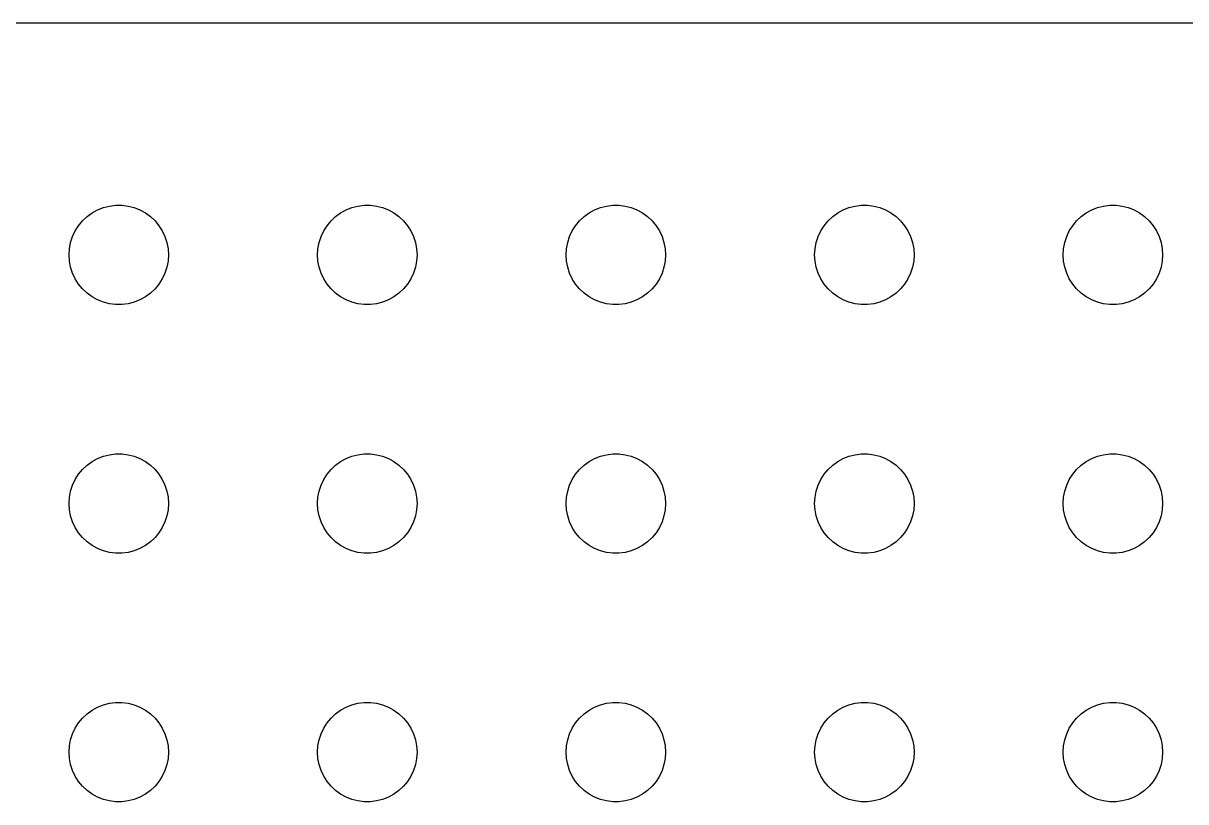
# Model space of a CAD drawing. Header units: metres. Extents: x -134 to 134, y -112 to 112.
# Drawn here: x 64.62 to 99.7, y 88.5 to 111.99 of the extents above; entities that cross this region are included whole.
import ezdxf

# ---------------------------------------------------------------- set-up
doc = ezdxf.new("R2010")
doc.units = ezdxf.units.M

msp = doc.modelspace()

# ---------------------------------------------------------------- linework, layer by layer
for p, q in [((129.814, 111.99), (-129.814, 111.99)), ((66.6963, 106.266), (66.8613, 106.357)), ((66.8613, 106.357), (67.0365, 106.427)), ((67.0365, 106.427), (67.2189, 106.473)), ((67.2189, 106.473), (67.4058, 106.497)), ((67.4058, 106.497), (67.5942, 106.497)), ((67.5942, 106.497), (67.7811, 106.473)), ((67.7811, 106.473), (67.9635, 106.427)), ((67.9635, 106.427), (68.1387, 106.357)), ((68.1387, 106.357), (68.3037, 106.266)), ((74.1963, 106.266), (74.3613, 106.357)), ((74.3613, 106.357), (74.5365, 106.427)), ((74.5365, 106.427), (74.7189, 106.473)), ((74.7189, 106.473), (74.9058, 106.497)), ((74.9058, 106.497), (75.0942, 106.497)), ((75.0942, 106.497), (75.2811, 106.473)), ((75.2811, 106.473), (75.4635, 106.427)), ((75.4635, 106.427), (75.6387, 106.357)), ((75.6387, 106.357), (75.8037, 106.266)), ((81.6963, 106.266), (81.8613, 106.357)), ((81.8613, 106.357), (82.0365, 106.427)), ((82.0365, 106.427), (82.2189, 106.473)), ((82.2189, 106.473), (82.4058, 106.497)), ((82.4058, 106.497), (82.5942, 106.497)), ((82.5942, 106.497), (82.7811, 106.473)), ((82.7811, 106.473), (82.9635, 106.427)), ((82.9635, 106.427), (83.1387, 106.357)), ((83.1387, 106.357), (83.3037, 106.266)), ((89.1963, 106.266), (89.3613, 106.357)), ((89.3613, 106.357), (89.5365, 106.427)), ((89.5365, 106.427), (89.7189, 106.473)), ((89.7189, 106.473), (89.9058, 106.497)), ((89.9058, 106.497), (90.0942, 106.497)), ((90.0942, 106.497), (90.2811, 106.473)), ((90.2811, 106.473), (90.4635, 106.427)), ((90.4635, 106.427), (90.6387, 106.357)), ((90.6387, 106.357), (90.8037, 106.266)), ((96.6963, 106.266), (96.8613, 106.357)), ((96.8613, 106.357), (97.0365, 106.427)), ((97.0365, 106.427), (97.2189, 106.473)), ((97.2189, 106.473), (97.4058, 106.497)), ((97.4058, 106.497), (97.5942, 106.497)), ((97.5942, 106.497), (97.7811, 106.473)), ((97.7811, 106.473), (97.9635, 106.427)), ((97.9635, 106.427), (98.1387, 106.357)), ((98.1387, 106.357), (98.3037, 106.266)), ((66.2865, 105.882), (66.4065, 106.027)), ((66.4065, 106.027), (66.5439, 106.156)), ((66.5439, 106.156), (66.6963, 106.266)), ((68.3037, 106.266), (68.4561, 106.156)), ((68.4561, 106.156), (68.5934, 106.027)), ((68.5934, 106.027), (68.7135, 105.882)), ((73.7865, 105.882), (73.9065, 106.027)), ((73.9065, 106.027), (74.0439, 106.156)), ((74.0439, 106.156), (74.1963, 106.266)), ((75.8037, 106.266), (75.9561, 106.156)), ((75.9561, 106.156), (76.0934, 106.027)), ((76.0934, 106.027), (76.2135, 105.882)), ((81.2865, 105.882), (81.4065, 106.027)), ((81.4065, 106.027), (81.5439, 106.156)), ((81.5439, 106.156), (81.6963, 106.266)), ((83.3037, 106.266), (83.4561, 106.156)), ((83.4561, 106.156), (83.5934, 106.027)), ((83.5934, 106.027), (83.7135, 105.882)), ((88.7865, 105.882), (88.9065, 106.027)), ((88.9065, 106.027), (89.0439, 106.156)), ((89.0439, 106.156), (89.1963, 106.266)), ((90.8037, 106.266), (90.9561, 106.156)), ((90.9561, 106.156), (91.0934, 106.027)), ((91.0934, 106.027), (91.2135, 105.882)), ((96.2865, 105.882), (96.4065, 106.027)), ((96.4065, 106.027), (96.5439, 106.156)), ((96.5439, 106.156), (96.6963, 106.266)), ((98.3037, 106.266), (98.4561, 106.156)), ((98.4561, 106.156), (98.5934, 106.027)), ((98.5934, 106.027), (98.7135, 105.882)), ((66.1053, 105.552), (66.1855, 105.723)), ((66.1855, 105.723), (66.2865, 105.882)), ((68.7135, 105.882), (68.8145, 105.723)), ((68.8145, 105.723), (68.8947, 105.552)), ((73.6053, 105.552), (73.6855, 105.723)), ((73.6855, 105.723), (73.7865, 105.882)), ((76.2135, 105.882), (76.3145, 105.723)), ((76.3145, 105.723), (76.3947, 105.552)), ((81.1053, 105.552), (81.1855, 105.723)), ((81.1855, 105.723), (81.2865, 105.882)), ((83.7135, 105.882), (83.8145, 105.723)), ((83.8145, 105.723), (83.8947, 105.552)), ((88.6053, 105.552), (88.6855, 105.723)), ((88.6855, 105.723), (88.7865, 105.882)), ((91.2135, 105.882), (91.3145, 105.723)), ((91.3145, 105.723), (91.3947, 105.552)), ((96.1053, 105.552), (96.1855, 105.723)), ((96.1855, 105.723), (96.2865, 105.882)), ((98.7135, 105.882), (98.8145, 105.723)), ((98.8145, 105.723), (98.8947, 105.552)), ((66.0118, 105.188), (66.0471, 105.373)), ((66.0471, 105.373), (66.1053, 105.552)), ((68.8947, 105.552), (68.9529, 105.373)), ((68.9529, 105.373), (68.9882, 105.188)), ((73.5118, 105.188), (73.5471, 105.373)), ((73.5471, 105.373), (73.6053, 105.552)), ((76.3947, 105.552), (76.4529, 105.373)), ((76.4529, 105.373), (76.4882, 105.188)), ((81.0118, 105.188), (81.0471, 105.373)), ((81.0471, 105.373), (81.1053, 105.552)), ((83.8947, 105.552), (83.9529, 105.373)), ((83.9529, 105.373), (83.9882, 105.188)), ((88.5118, 105.188), (88.5471, 105.373)), ((88.5471, 105.373), (88.6053, 105.552)), ((91.3947, 105.552), (91.4529, 105.373)), ((91.4529, 105.373), (91.4882, 105.188)), ((96.0118, 105.188), (96.0471, 105.373)), ((96.0471, 105.373), (96.1053, 105.552)), ((98.8947, 105.552), (98.9529, 105.373)), ((98.9529, 105.373), (98.9882, 105.188)), ((66, 105), (66.0118, 105.188)), ((66.0118, 104.812), (66, 105)), ((68.9882, 105.188), (69, 105)), ((69, 105), (68.9882, 104.812)), ((73.5, 105), (73.5118, 105.188)), ((73.5118, 104.812), (73.5, 105)), ((76.4882, 105.188), (76.5, 105)), ((76.5, 105), (76.4882, 104.812)), ((81, 105), (81.0118, 105.188)), ((81.0118, 104.812), (81, 105)), ((83.9882, 105.188), (84, 105)), ((84, 105), (83.9882, 104.812)), ((88.5, 105), (88.5118, 105.188)), ((88.5118, 104.812), (88.5, 105)), ((91.4882, 105.188), (91.5, 105)), ((91.5, 105), (91.4882, 104.812)), ((96, 105), (96.0118, 105.188)), ((96.0118, 104.812), (96, 105)), ((98.9882, 105.188), (99, 105)), ((99, 105), (98.9882, 104.812)), ((66.0471, 104.627), (66.0118, 104.812)), ((66.1053, 104.448), (66.0471, 104.627)), ((68.9529, 104.627), (68.8947, 104.448)), ((68.9882, 104.812), (68.9529, 104.627)), ((73.5471, 104.627), (73.5118, 104.812)), ((73.6053, 104.448), (73.5471, 104.627)), ((76.4529, 104.627), (76.3947, 104.448)), ((76.4882, 104.812), (76.4529, 104.627)), ((81.0471, 104.627), (81.0118, 104.812)), ((81.1053, 104.448), (81.0471, 104.627)), ((83.9529, 104.627), (83.8947, 104.448)), ((83.9882, 104.812), (83.9529, 104.627)), ((88.5471, 104.627), (88.5118, 104.812)), ((88.6053, 104.448), (88.5471, 104.627)), ((91.4529, 104.627), (91.3947, 104.448)), ((91.4882, 104.812), (91.4529, 104.627)), ((96.0471, 104.627), (96.0118, 104.812)), ((96.1053, 104.448), (96.0471, 104.627)), ((98.9529, 104.627), (98.8947, 104.448)), ((98.9882, 104.812), (98.9529, 104.627)), ((66.1855, 104.277), (66.1053, 104.448)), ((66.2865, 104.118), (66.1855, 104.277)), ((68.8145, 104.277), (68.7135, 104.118)), ((68.8947, 104.448), (68.8145, 104.277)), ((73.6855, 104.277), (73.6053, 104.448)), ((73.7865, 104.118), (73.6855, 104.277)), ((76.3145, 104.277), (76.2135, 104.118)), ((76.3947, 104.448), (76.3145, 104.277)), ((81.1855, 104.277), (81.1053, 104.448)), ((81.2865, 104.118), (81.1855, 104.277)), ((83.8145, 104.277), (83.7135, 104.118)), ((83.8947, 104.448), (83.8145, 104.277)), ((88.6855, 104.277), (88.6053, 104.448)), ((88.7865, 104.118), (88.6855, 104.277)), ((91.3145, 104.277), (91.2135, 104.118)), ((91.3947, 104.448), (91.3145, 104.277)), ((96.1855, 104.277), (96.1053, 104.448)), ((96.2865, 104.118), (96.1855, 104.277)), ((98.8145, 104.277), (98.7135, 104.118)), ((98.8947, 104.448), (98.8145, 104.277)), ((66.4065, 103.973), (66.2865, 104.118)), ((66.5439, 103.844), (66.4065, 103.973)), ((66.6963, 103.734), (66.5439, 103.844)), ((68.4561, 103.844), (68.3037, 103.734)), ((68.5934, 103.973), (68.4561, 103.844)), ((68.7135, 104.118), (68.5934, 103.973)), ((73.9065, 103.973), (73.7865, 104.118)), ((74.0439, 103.844), (73.9065, 103.973)), ((74.1963, 103.734), (74.0439, 103.844)), ((75.9561, 103.844), (75.8037, 103.734)), ((76.0934, 103.973), (75.9561, 103.844)), ((76.2135, 104.118), (76.0934, 103.973)), ((81.4065, 103.973), (81.2865, 104.118)), ((81.5439, 103.844), (81.4065, 103.973)), ((81.6963, 103.734), (81.5439, 103.844)), ((83.4561, 103.844), (83.3037, 103.734)), ((83.5934, 103.973), (83.4561, 103.844)), ((83.7135, 104.118), (83.5934, 103.973)), ((88.9065, 103.973), (88.7865, 104.118)), ((89.0439, 103.844), (88.9065, 103.973)), ((89.1963, 103.734), (89.0439, 103.844)), ((90.9561, 103.844), (90.8037, 103.734)), ((91.0934, 103.973), (90.9561, 103.844)), ((91.2135, 104.118), (91.0934, 103.973)), ((96.4065, 103.973), (96.2865, 104.118)), ((96.5439, 103.844), (96.4065, 103.973)), ((96.6963, 103.734), (96.5439, 103.844)), ((98.4561, 103.844), (98.3037, 103.734)), ((98.5934, 103.973), (98.4561, 103.844)), ((98.7135, 104.118), (98.5934, 103.973)), ((66.8613, 103.643), (66.6963, 103.734)), ((67.0365, 103.573), (66.8613, 103.643)), ((67.2189, 103.527), (67.0365, 103.573)), ((67.4058, 103.503), (67.2189, 103.527)), ((67.5942, 103.503), (67.4058, 103.503)), ((67.7811, 103.527), (67.5942, 103.503)), ((67.9635, 103.573), (67.7811, 103.527)), ((68.1387, 103.643), (67.9635, 103.573)), ((68.3037, 103.734), (68.1387, 103.643)), ((74.3613, 103.643), (74.1963, 103.734)), ((74.5365, 103.573), (74.3613, 103.643)), ((74.7189, 103.527), (74.5365, 103.573)), ((74.9058, 103.503), (74.7189, 103.527)), ((75.0942, 103.503), (74.9058, 103.503)), ((75.2811, 103.527), (75.0942, 103.503)), ((75.4635, 103.573), (75.2811, 103.527)), ((75.6387, 103.643), (75.4635, 103.573)), ((75.8037, 103.734), (75.6387, 103.643)), ((81.8613, 103.643), (81.6963, 103.734)), ((82.0365, 103.573), (81.8613, 103.643)), ((82.2189, 103.527), (82.0365, 103.573)), ((82.4058, 103.503), (82.2189, 103.527)), ((82.5942, 103.503), (82.4058, 103.503)), ((82.7811, 103.527), (82.5942, 103.503)), ((82.9635, 103.573), (82.7811, 103.527)), ((83.1387, 103.643), (82.9635, 103.573)), ((83.3037, 103.734), (83.1387, 103.643)), ((89.3613, 103.643), (89.1963, 103.734)), ((89.5365, 103.573), (89.3613, 103.643)), ((89.7189, 103.527), (89.5365, 103.573)), ((89.9058, 103.503), (89.7189, 103.527)), ((90.0942, 103.503), (89.9058, 103.503)), ((90.2811, 103.527), (90.0942, 103.503)), ((90.4635, 103.573), (90.2811, 103.527)), ((90.6387, 103.643), (90.4635, 103.573)), ((90.8037, 103.734), (90.6387, 103.643)), ((96.8613, 103.643), (96.6963, 103.734)), ((97.0365, 103.573), (96.8613, 103.643)), ((97.2189, 103.527), (97.0365, 103.573)), ((97.4058, 103.503), (97.2189, 103.527)), ((97.5942, 103.503), (97.4058, 103.503)), ((97.7811, 103.527), (97.5942, 103.503)), ((97.9635, 103.573), (97.7811, 103.527)), ((98.1387, 103.643), (97.9635, 103.573)), ((98.3037, 103.734), (98.1387, 103.643)), ((67.0365, 98.9266), (67.2189, 98.9734)), ((67.2189, 98.9734), (67.4058, 98.997)), ((67.4058, 98.997), (67.5942, 98.997)), ((67.5942, 98.997), (67.7811, 98.9734)), ((67.7811, 98.9734), (67.9635, 98.9266)), ((74.5365, 98.9266), (74.7189, 98.9734)), ((74.7189, 98.9734), (74.9058, 98.997)), ((74.9058, 98.997), (75.0942, 98.997)), ((75.0942, 98.997), (75.2811, 98.9734)), ((75.2811, 98.9734), (75.4635, 98.9266)), ((82.0365, 98.9266), (82.2189, 98.9734)), ((82.2189, 98.9734), (82.4058, 98.997)), ((82.4058, 98.997), (82.5942, 98.997)), ((82.5942, 98.997), (82.7811, 98.9734)), ((82.7811, 98.9734), (82.9635, 98.9266)), ((89.5365, 98.9266), (89.7189, 98.9734)), ((89.7189, 98.9734), (89.9058, 98.997)), ((89.9058, 98.997), (90.0942, 98.997)), ((90.0942, 98.997), (90.2811, 98.9734)), ((90.2811, 98.9734), (90.4635, 98.9266)), ((97.0365, 98.9266), (97.2189, 98.9734)), ((97.2189, 98.9734), (97.4058, 98.997)), ((97.4058, 98.997), (97.5942, 98.997)), ((97.5942, 98.997), (97.7811, 98.9734)), ((97.7811, 98.9734), (97.9635, 98.9266)), ((66.4065, 98.5268), (66.5439, 98.6558)), ((66.5439, 98.6558), (66.6963, 98.7665)), ((66.6963, 98.7665), (66.8613, 98.8572)), ((66.8613, 98.8572), (67.0365, 98.9266)), ((67.9635, 98.9266), (68.1387, 98.8572)), ((68.1387, 98.8572), (68.3037, 98.7665)), ((68.3037, 98.7665), (68.4561, 98.6558)), ((68.4561, 98.6558), (68.5934, 98.5268)), ((73.9065, 98.5268), (74.0439, 98.6558)), ((74.0439, 98.6558), (74.1963, 98.7665)), ((74.1963, 98.7665), (74.3613, 98.8572)), ((74.3613, 98.8572), (74.5365, 98.9266)), ((75.4635, 98.9266), (75.6387, 98.8572)), ((75.6387, 98.8572), (75.8037, 98.7665)), ((75.8037, 98.7665), (75.9561, 98.6558)), ((75.9561, 98.6558), (76.0934, 98.5268)), ((81.4065, 98.5268), (81.5439, 98.6558)), ((81.5439, 98.6558), (81.6963, 98.7665)), ((81.6963, 98.7665), (81.8613, 98.8572)), ((81.8613, 98.8572), (82.0365, 98.9266)), ((82.9635, 98.9266), (83.1387, 98.8572)), ((83.1387, 98.8572), (83.3037, 98.7665)), ((83.3037, 98.7665), (83.4561, 98.6558)), ((83.4561, 98.6558), (83.5934, 98.5268)), ((88.9065, 98.5268), (89.0439, 98.6558)), ((89.0439, 98.6558), (89.1963, 98.7665)), ((89.1963, 98.7665), (89.3613, 98.8572)), ((89.3613, 98.8572), (89.5365, 98.9266)), ((90.4635, 98.9266), (90.6387, 98.8572)), ((90.6387, 98.8572), (90.8037, 98.7665)), ((90.8037, 98.7665), (90.9561, 98.6558)), ((90.9561, 98.6558), (91.0934, 98.5268)), ((96.4065, 98.5268), (96.5439, 98.6558)), ((96.5439, 98.6558), (96.6963, 98.7665)), ((96.6963, 98.7665), (96.8613, 98.8572)), ((96.8613, 98.8572), (97.0365, 98.9266)), ((97.9635, 98.9266), (98.1387, 98.8572)), ((98.1387, 98.8572), (98.3037, 98.7665)), ((98.3037, 98.7665), (98.4561, 98.6558)), ((98.4561, 98.6558), (98.5934, 98.5268)), ((66.1855, 98.2226), (66.2865, 98.3817)), ((66.2865, 98.3817), (66.4065, 98.5268)), ((68.5934, 98.5268), (68.7135, 98.3817)), ((68.7135, 98.3817), (68.8145, 98.2226)), ((73.6855, 98.2226), (73.7865, 98.3817)), ((73.7865, 98.3817), (73.9065, 98.5268)), ((76.0934, 98.5268), (76.2135, 98.3817)), ((76.2135, 98.3817), (76.3145, 98.2226)), ((81.1855, 98.2226), (81.2865, 98.3817)), ((81.2865, 98.3817), (81.4065, 98.5268)), ((83.5934, 98.5268), (83.7135, 98.3817)), ((83.7135, 98.3817), (83.8145, 98.2226)), ((88.6855, 98.2226), (88.7865, 98.3817)), ((88.7865, 98.3817), (88.9065, 98.5268)), ((91.0934, 98.5268), (91.2135, 98.3817)), ((91.2135, 98.3817), (91.3145, 98.2226)), ((96.1855, 98.2226), (96.2865, 98.3817)), ((96.2865, 98.3817), (96.4065, 98.5268)), ((98.5934, 98.5268), (98.7135, 98.3817)), ((98.7135, 98.3817), (98.8145, 98.2226)), ((66.0471, 97.873), (66.1053, 98.0522)), ((66.1053, 98.0522), (66.1855, 98.2226)), ((68.8145, 98.2226), (68.8947, 98.0522)), ((68.8947, 98.0522), (68.9529, 97.873)), ((73.5471, 97.873), (73.6053, 98.0522)), ((73.6053, 98.0522), (73.6855, 98.2226)), ((76.3145, 98.2226), (76.3947, 98.0522)), ((76.3947, 98.0522), (76.4529, 97.873)), ((81.0471, 97.873), (81.1053, 98.0522)), ((81.1053, 98.0522), (81.1855, 98.2226)), ((83.8145, 98.2226), (83.8947, 98.0522)), ((83.8947, 98.0522), (83.9529, 97.873)), ((88.5471, 97.873), (88.6053, 98.0522)), ((88.6053, 98.0522), (88.6855, 98.2226)), ((91.3145, 98.2226), (91.3947, 98.0522)), ((91.3947, 98.0522), (91.4529, 97.873)), ((96.0471, 97.873), (96.1053, 98.0522)), ((96.1053, 98.0522), (96.1855, 98.2226)), ((98.8145, 98.2226), (98.8947, 98.0522)), ((98.8947, 98.0522), (98.9529, 97.873)), ((66, 97.5), (66.0118, 97.688)), ((66.0118, 97.688), (66.0471, 97.873)), ((68.9529, 97.873), (68.9882, 97.688)), ((68.9882, 97.688), (69, 97.5)), ((73.5, 97.5), (73.5118, 97.688)), ((73.5118, 97.688), (73.5471, 97.873)), ((76.4529, 97.873), (76.4882, 97.688)), ((76.4882, 97.688), (76.5, 97.5)), ((81, 97.5), (81.0118, 97.688)), ((81.0118, 97.688), (81.0471, 97.873)), ((83.9529, 97.873), (83.9882, 97.688)), ((83.9882, 97.688), (84, 97.5)), ((88.5, 97.5), (88.5118, 97.688)), ((88.5118, 97.688), (88.5471, 97.873)), ((91.4529, 97.873), (91.4882, 97.688)), ((91.4882, 97.688), (91.5, 97.5)), ((96, 97.5), (96.0118, 97.688)), ((96.0118, 97.688), (96.0471, 97.873)), ((98.9529, 97.873), (98.9882, 97.688)), ((98.9882, 97.688), (99, 97.5)), ((66.0118, 97.312), (66, 97.5)), ((66.0471, 97.127), (66.0118, 97.312)), ((68.9882, 97.312), (68.9529, 97.127)), ((69, 97.5), (68.9882, 97.312)), ((73.5118, 97.312), (73.5, 97.5)), ((73.5471, 97.127), (73.5118, 97.312)), ((76.4882, 97.312), (76.4529, 97.127)), ((76.5, 97.5), (76.4882, 97.312)), ((81.0118, 97.312), (81, 97.5)), ((81.0471, 97.127), (81.0118, 97.312)), ((83.9882, 97.312), (83.9529, 97.127)), ((84, 97.5), (83.9882, 97.312)), ((88.5118, 97.312), (88.5, 97.5)), ((88.5471, 97.127), (88.5118, 97.312)), ((91.4882, 97.312), (91.4529, 97.127)), ((91.5, 97.5), (91.4882, 97.312)), ((96.0118, 97.312), (96, 97.5)), ((96.0471, 97.127), (96.0118, 97.312)), ((98.9882, 97.312), (98.9529, 97.127)), ((99, 97.5), (98.9882, 97.312)), ((66.1053, 96.9478), (66.0471, 97.127)), ((66.1855, 96.7774), (66.1053, 96.9478)), ((68.8947, 96.9478), (68.8145, 96.7774)), ((68.9529, 97.127), (68.8947, 96.9478)), ((73.6053, 96.9478), (73.5471, 97.127)), ((73.6855, 96.7774), (73.6053, 96.9478)), ((76.3947, 96.9478), (76.3145, 96.7774)), ((76.4529, 97.127), (76.3947, 96.9478)), ((81.1053, 96.9478), (81.0471, 97.127)), ((81.1855, 96.7774), (81.1053, 96.9478)), ((83.8947, 96.9478), (83.8145, 96.7774)), ((83.9529, 97.127), (83.8947, 96.9478)), ((88.6053, 96.9478), (88.5471, 97.127)), ((88.6855, 96.7774), (88.6053, 96.9478)), ((91.3947, 96.9478), (91.3145, 96.7774)), ((91.4529, 97.127), (91.3947, 96.9478)), ((96.1053, 96.9478), (96.0471, 97.127)), ((96.1855, 96.7774), (96.1053, 96.9478)), ((98.8947, 96.9478), (98.8145, 96.7774)), ((98.9529, 97.127), (98.8947, 96.9478)), ((66.2865, 96.6183), (66.1855, 96.7774)), ((66.4065, 96.4732), (66.2865, 96.6183)), ((68.7135, 96.6183), (68.5934, 96.4732)), ((68.8145, 96.7774), (68.7135, 96.6183)), ((73.7865, 96.6183), (73.6855, 96.7774)), ((73.9065, 96.4732), (73.7865, 96.6183)), ((76.2135, 96.6183), (76.0934, 96.4732)), ((76.3145, 96.7774), (76.2135, 96.6183)), ((81.2865, 96.6183), (81.1855, 96.7774)), ((81.4065, 96.4732), (81.2865, 96.6183)), ((83.7135, 96.6183), (83.5934, 96.4732)), ((83.8145, 96.7774), (83.7135, 96.6183)), ((88.7865, 96.6183), (88.6855, 96.7774)), ((88.9065, 96.4732), (88.7865, 96.6183)), ((91.2135, 96.6183), (91.0934, 96.4732)), ((91.3145, 96.7774), (91.2135, 96.6183)), ((96.2865, 96.6183), (96.1855, 96.7774)), ((96.4065, 96.4732), (96.2865, 96.6183)), ((98.7135, 96.6183), (98.5934, 96.4732)), ((98.8145, 96.7774), (98.7135, 96.6183)), ((66.5439, 96.3442), (66.4065, 96.4732)), ((66.6963, 96.2335), (66.5439, 96.3442)), ((66.8613, 96.1428), (66.6963, 96.2335)), ((67.0365, 96.0734), (66.8613, 96.1428)), ((68.1387, 96.1428), (67.9635, 96.0734)), ((68.3037, 96.2335), (68.1387, 96.1428)), ((68.4561, 96.3442), (68.3037, 96.2335)), ((68.5934, 96.4732), (68.4561, 96.3442)), ((74.0439, 96.3442), (73.9065, 96.4732)), ((74.1963, 96.2335), (74.0439, 96.3442)), ((74.3613, 96.1428), (74.1963, 96.2335)), ((74.5365, 96.0734), (74.3613, 96.1428)), ((75.6387, 96.1428), (75.4635, 96.0734)), ((75.8037, 96.2335), (75.6387, 96.1428)), ((75.9561, 96.3442), (75.8037, 96.2335)), ((76.0934, 96.4732), (75.9561, 96.3442)), ((81.5439, 96.3442), (81.4065, 96.4732)), ((81.6963, 96.2335), (81.5439, 96.3442)), ((81.8613, 96.1428), (81.6963, 96.2335)), ((82.0365, 96.0734), (81.8613, 96.1428)), ((83.1387, 96.1428), (82.9635, 96.0734)), ((83.3037, 96.2335), (83.1387, 96.1428)), ((83.4561, 96.3442), (83.3037, 96.2335)), ((83.5934, 96.4732), (83.4561, 96.3442)), ((89.0439, 96.3442), (88.9065, 96.4732)), ((89.1963, 96.2335), (89.0439, 96.3442)), ((89.3613, 96.1428), (89.1963, 96.2335)), ((89.5365, 96.0734), (89.3613, 96.1428)), ((90.6387, 96.1428), (90.4635, 96.0734)), ((90.8037, 96.2335), (90.6387, 96.1428)), ((90.9561, 96.3442), (90.8037, 96.2335)), ((91.0934, 96.4732), (90.9561, 96.3442)), ((96.5439, 96.3442), (96.4065, 96.4732)), ((96.6963, 96.2335), (96.5439, 96.3442)), ((96.8613, 96.1428), (96.6963, 96.2335)), ((97.0365, 96.0734), (96.8613, 96.1428)), ((98.1387, 96.1428), (97.9635, 96.0734)), ((98.3037, 96.2335), (98.1387, 96.1428)), ((98.4561, 96.3442), (98.3037, 96.2335)), ((98.5934, 96.4732), (98.4561, 96.3442)), ((67.2189, 96.0266), (67.0365, 96.0734)), ((67.4058, 96.003), (67.2189, 96.0266)), ((67.5942, 96.003), (67.4058, 96.003)), ((67.7811, 96.0266), (67.5942, 96.003)), ((67.9635, 96.0734), (67.7811, 96.0266)), ((74.7189, 96.0266), (74.5365, 96.0734)), ((74.9058, 96.003), (74.7189, 96.0266)), ((75.0942, 96.003), (74.9058, 96.003)), ((75.2811, 96.0266), (75.0942, 96.003)), ((75.4635, 96.0734), (75.2811, 96.0266)), ((82.2189, 96.0266), (82.0365, 96.0734)), ((82.4058, 96.003), (82.2189, 96.0266)), ((82.5942, 96.003), (82.4058, 96.003)), ((82.7811, 96.0266), (82.5942, 96.003)), ((82.9635, 96.0734), (82.7811, 96.0266)), ((89.7189, 96.0266), (89.5365, 96.0734)), ((89.9058, 96.003), (89.7189, 96.0266)), ((90.0942, 96.003), (89.9058, 96.003)), ((90.2811, 96.0266), (90.0942, 96.003)), ((90.4635, 96.0734), (90.2811, 96.0266)), ((97.2189, 96.0266), (97.0365, 96.0734)), ((97.4058, 96.003), (97.2189, 96.0266)), ((97.5942, 96.003), (97.4058, 96.003)), ((97.7811, 96.0266), (97.5942, 96.003)), ((97.9635, 96.0734), (97.7811, 96.0266)), ((66.5439, 91.1558), (66.6963, 91.2665)), ((66.6963, 91.2665), (66.8613, 91.3572)), ((66.8613, 91.3572), (67.0365, 91.4266)), ((67.0365, 91.4266), (67.2189, 91.4734)), ((67.2189, 91.4734), (67.4058, 91.497)), ((67.4058, 91.497), (67.5942, 91.497)), ((67.5942, 91.497), (67.7811, 91.4734)), ((67.7811, 91.4734), (67.9635, 91.4266)), ((67.9635, 91.4266), (68.1387, 91.3572)), ((68.1387, 91.3572), (68.3037, 91.2665)), ((68.3037, 91.2665), (68.4561, 91.1558)), ((74.0439, 91.1558), (74.1963, 91.2665)), ((74.1963, 91.2665), (74.3613, 91.3572)), ((74.3613, 91.3572), (74.5365, 91.4266)), ((74.5365, 91.4266), (74.7189, 91.4734)), ((74.7189, 91.4734), (74.9058, 91.497)), ((74.9058, 91.497), (75.0942, 91.497)), ((75.0942, 91.497), (75.2811, 91.4734)), ((75.2811, 91.4734), (75.4635, 91.4266)), ((75.4635, 91.4266), (75.6387, 91.3572)), ((75.6387, 91.3572), (75.8037, 91.2665)), ((75.8037, 91.2665), (75.9561, 91.1558)), ((81.5439, 91.1558), (81.6963, 91.2665)), ((81.6963, 91.2665), (81.8613, 91.3572)), ((81.8613, 91.3572), (82.0365, 91.4266)), ((82.0365, 91.4266), (82.2189, 91.4734)), ((82.2189, 91.4734), (82.4058, 91.497)), ((82.4058, 91.497), (82.5942, 91.497)), ((82.5942, 91.497), (82.7811, 91.4734)), ((82.7811, 91.4734), (82.9635, 91.4266)), ((82.9635, 91.4266), (83.1387, 91.3572)), ((83.1387, 91.3572), (83.3037, 91.2665)), ((83.3037, 91.2665), (83.4561, 91.1558)), ((89.0439, 91.1558), (89.1963, 91.2665)), ((89.1963, 91.2665), (89.3613, 91.3572)), ((89.3613, 91.3572), (89.5365, 91.4266)), ((89.5365, 91.4266), (89.7189, 91.4734)), ((89.7189, 91.4734), (89.9058, 91.497)), ((89.9058, 91.497), (90.0942, 91.497)), ((90.0942, 91.497), (90.2811, 91.4734)), ((90.2811, 91.4734), (90.4635, 91.4266)), ((90.4635, 91.4266), (90.6387, 91.3572)), ((90.6387, 91.3572), (90.8037, 91.2665)), ((90.8037, 91.2665), (90.9561, 91.1558)), ((96.5439, 91.1558), (96.6963, 91.2665)), ((96.6963, 91.2665), (96.8613, 91.3572)), ((96.8613, 91.3572), (97.0365, 91.4266)), ((97.0365, 91.4266), (97.2189, 91.4734)), ((97.2189, 91.4734), (97.4058, 91.497)), ((97.4058, 91.497), (97.5942, 91.497)), ((97.5942, 91.497), (97.7811, 91.4734)), ((97.7811, 91.4734), (97.9635, 91.4266)), ((97.9635, 91.4266), (98.1387, 91.3572)), ((98.1387, 91.3572), (98.3037, 91.2665)), ((98.3037, 91.2665), (98.4561, 91.1558)), ((66.1855, 90.7226), (66.2865, 90.8817)), ((66.2865, 90.8817), (66.4065, 91.0268)), ((66.4065, 91.0268), (66.5439, 91.1558)), ((68.4561, 91.1558), (68.5934, 91.0268)), ((68.5934, 91.0268), (68.7135, 90.8817)), ((68.7135, 90.8817), (68.8145, 90.7226)), ((73.6855, 90.7226), (73.7865, 90.8817)), ((73.7865, 90.8817), (73.9065, 91.0268)), ((73.9065, 91.0268), (74.0439, 91.1558)), ((75.9561, 91.1558), (76.0934, 91.0268)), ((76.0934, 91.0268), (76.2135, 90.8817)), ((76.2135, 90.8817), (76.3145, 90.7226)), ((81.1855, 90.7226), (81.2865, 90.8817)), ((81.2865, 90.8817), (81.4065, 91.0268)), ((81.4065, 91.0268), (81.5439, 91.1558)), ((83.4561, 91.1558), (83.5934, 91.0268)), ((83.5934, 91.0268), (83.7135, 90.8817)), ((83.7135, 90.8817), (83.8145, 90.7226)), ((88.6855, 90.7226), (88.7865, 90.8817)), ((88.7865, 90.8817), (88.9065, 91.0268)), ((88.9065, 91.0268), (89.0439, 91.1558)), ((90.9561, 91.1558), (91.0934, 91.0268)), ((91.0934, 91.0268), (91.2135, 90.8817)), ((91.2135, 90.8817), (91.3145, 90.7226)), ((96.1855, 90.7226), (96.2865, 90.8817)), ((96.2865, 90.8817), (96.4065, 91.0268)), ((96.4065, 91.0268), (96.5439, 91.1558)), ((98.4561, 91.1558), (98.5934, 91.0268)), ((98.5934, 91.0268), (98.7135, 90.8817)), ((98.7135, 90.8817), (98.8145, 90.7226)), ((66.0471, 90.373), (66.1053, 90.5522)), ((66.1053, 90.5522), (66.1855, 90.7226)), ((68.8145, 90.7226), (68.8947, 90.5522)), ((68.8947, 90.5522), (68.9529, 90.373)), ((73.5471, 90.373), (73.6053, 90.5522)), ((73.6053, 90.5522), (73.6855, 90.7226)), ((76.3145, 90.7226), (76.3947, 90.5522)), ((76.3947, 90.5522), (76.4529, 90.373)), ((81.0471, 90.373), (81.1053, 90.5522)), ((81.1053, 90.5522), (81.1855, 90.7226)), ((83.8145, 90.7226), (83.8947, 90.5522)), ((83.8947, 90.5522), (83.9529, 90.373)), ((88.5471, 90.373), (88.6053, 90.5522)), ((88.6053, 90.5522), (88.6855, 90.7226)), ((91.3145, 90.7226), (91.3947, 90.5522)), ((91.3947, 90.5522), (91.4529, 90.373)), ((96.0471, 90.373), (96.1053, 90.5522)), ((96.1053, 90.5522), (96.1855, 90.7226)), ((98.8145, 90.7226), (98.8947, 90.5522)), ((98.8947, 90.5522), (98.9529, 90.373)), ((66, 90), (66.0118, 90.188)), ((66.0118, 90.188), (66.0471, 90.373)), ((68.9529, 90.373), (68.9882, 90.188)), ((68.9882, 90.188), (69, 90)), ((73.5, 90), (73.5118, 90.188)), ((73.5118, 90.188), (73.5471, 90.373)), ((76.4529, 90.373), (76.4882, 90.188)), ((76.4882, 90.188), (76.5, 90)), ((81, 90), (81.0118, 90.188)), ((81.0118, 90.188), (81.0471, 90.373)), ((83.9529, 90.373), (83.9882, 90.188)), ((83.9882, 90.188), (84, 90)), ((88.5, 90), (88.5118, 90.188)), ((88.5118, 90.188), (88.5471, 90.373)), ((91.4529, 90.373), (91.4882, 90.188)), ((91.4882, 90.188), (91.5, 90)), ((96, 90), (96.0118, 90.188)), ((96.0118, 90.188), (96.0471, 90.373)), ((98.9529, 90.373), (98.9882, 90.188)), ((98.9882, 90.188), (99, 90)), ((66.0118, 89.812), (66, 90)), ((66.0471, 89.627), (66.0118, 89.812)), ((68.9882, 89.812), (68.9529, 89.627)), ((69, 90), (68.9882, 89.812)), ((73.5118, 89.812), (73.5, 90)), ((73.5471, 89.627), (73.5118, 89.812)), ((76.4882, 89.812), (76.4529, 89.627)), ((76.5, 90), (76.4882, 89.812)), ((81.0118, 89.812), (81, 90)), ((81.0471, 89.627), (81.0118, 89.812)), ((83.9882, 89.812), (83.9529, 89.627)), ((84, 90), (83.9882, 89.812)), ((88.5118, 89.812), (88.5, 90)), ((88.5471, 89.627), (88.5118, 89.812)), ((91.4882, 89.812), (91.4529, 89.627)), ((91.5, 90), (91.4882, 89.812)), ((96.0118, 89.812), (96, 90)), ((96.0471, 89.627), (96.0118, 89.812)), ((98.9882, 89.812), (98.9529, 89.627)), ((99, 90), (98.9882, 89.812)), ((66.1053, 89.4478), (66.0471, 89.627)), ((68.9529, 89.627), (68.8947, 89.4478)), ((73.6053, 89.4478), (73.5471, 89.627)), ((76.4529, 89.627), (76.3947, 89.4478)), ((81.1053, 89.4478), (81.0471, 89.627)), ((83.9529, 89.627), (83.8947, 89.4478)), ((88.6053, 89.4478), (88.5471, 89.627)), ((91.4529, 89.627), (91.3947, 89.4478)), ((96.1053, 89.4478), (96.0471, 89.627)), ((98.9529, 89.627), (98.8947, 89.4478)), ((66.1855, 89.2774), (66.1053, 89.4478)), ((66.2865, 89.1183), (66.1855, 89.2774)), ((66.4065, 88.9732), (66.2865, 89.1183)), ((68.7135, 89.1183), (68.5934, 88.9732)), ((68.8145, 89.2774), (68.7135, 89.1183)), ((68.8947, 89.4478), (68.8145, 89.2774)), ((73.6855, 89.2774), (73.6053, 89.4478)), ((73.7865, 89.1183), (73.6855, 89.2774)), ((73.9065, 88.9732), (73.7865, 89.1183)), ((76.2135, 89.1183), (76.0934, 88.9732)), ((76.3145, 89.2774), (76.2135, 89.1183)), ((76.3947, 89.4478), (76.3145, 89.2774)), ((81.1855, 89.2774), (81.1053, 89.4478)), ((81.2865, 89.1183), (81.1855, 89.2774)), ((81.4065, 88.9732), (81.2865, 89.1183)), ((83.7135, 89.1183), (83.5934, 88.9732)), ((83.8145, 89.2774), (83.7135, 89.1183)), ((83.8947, 89.4478), (83.8145, 89.2774)), ((88.6855, 89.2774), (88.6053, 89.4478)), ((88.7865, 89.1183), (88.6855, 89.2774)), ((88.9065, 88.9732), (88.7865, 89.1183)), ((91.2135, 89.1183), (91.0934, 88.9732)), ((91.3145, 89.2774), (91.2135, 89.1183)), ((91.3947, 89.4478), (91.3145, 89.2774)), ((96.1855, 89.2774), (96.1053, 89.4478)), ((96.2865, 89.1183), (96.1855, 89.2774)), ((96.4065, 88.9732), (96.2865, 89.1183)), ((98.7135, 89.1183), (98.5934, 88.9732)), ((98.8145, 89.2774), (98.7135, 89.1183)), ((98.8947, 89.4478), (98.8145, 89.2774)), ((66.5439, 88.8442), (66.4065, 88.9732)), ((66.6963, 88.7335), (66.5439, 88.8442)), ((68.4561, 88.8442), (68.3037, 88.7335)), ((68.5934, 88.9732), (68.4561, 88.8442)), ((74.0439, 88.8442), (73.9065, 88.9732)), ((74.1963, 88.7335), (74.0439, 88.8442)), ((75.9561, 88.8442), (75.8037, 88.7335)), ((76.0934, 88.9732), (75.9561, 88.8442)), ((81.5439, 88.8442), (81.4065, 88.9732)), ((81.6963, 88.7335), (81.5439, 88.8442)), ((83.4561, 88.8442), (83.3037, 88.7335)), ((83.5934, 88.9732), (83.4561, 88.8442)), ((89.0439, 88.8442), (88.9065, 88.9732)), ((89.1963, 88.7335), (89.0439, 88.8442)), ((90.9561, 88.8442), (90.8037, 88.7335)), ((91.0934, 88.9732), (90.9561, 88.8442)), ((96.5439, 88.8442), (96.4065, 88.9732)), ((96.6963, 88.7335), (96.5439, 88.8442)), ((98.4561, 88.8442), (98.3037, 88.7335)), ((98.5934, 88.9732), (98.4561, 88.8442)), ((66.8613, 88.6428), (66.6963, 88.7335)), ((67.0365, 88.5734), (66.8613, 88.6428)), ((67.2189, 88.5266), (67.0365, 88.5734)), ((67.4058, 88.503), (67.2189, 88.5266)), ((67.5942, 88.503), (67.4058, 88.503)), ((67.7811, 88.5266), (67.5942, 88.503)), ((67.9635, 88.5734), (67.7811, 88.5266)), ((68.1387, 88.6428), (67.9635, 88.5734)), ((68.3037, 88.7335), (68.1387, 88.6428)), ((74.3613, 88.6428), (74.1963, 88.7335)), ((74.5365, 88.5734), (74.3613, 88.6428)), ((74.7189, 88.5266), (74.5365, 88.5734)), ((74.9058, 88.503), (74.7189, 88.5266)), ((75.0942, 88.503), (74.9058, 88.503)), ((75.2811, 88.5266), (75.0942, 88.503)), ((75.4635, 88.5734), (75.2811, 88.5266)), ((75.6387, 88.6428), (75.4635, 88.5734)), ((75.8037, 88.7335), (75.6387, 88.6428)), ((81.8613, 88.6428), (81.6963, 88.7335)), ((82.0365, 88.5734), (81.8613, 88.6428)), ((82.2189, 88.5266), (82.0365, 88.5734)), ((82.4058, 88.503), (82.2189, 88.5266)), ((82.5942, 88.503), (82.4058, 88.503)), ((82.7811, 88.5266), (82.5942, 88.503)), ((82.9635, 88.5734), (82.7811, 88.5266)), ((83.1387, 88.6428), (82.9635, 88.5734)), ((83.3037, 88.7335), (83.1387, 88.6428)), ((89.3613, 88.6428), (89.1963, 88.7335)), ((89.5365, 88.5734), (89.3613, 88.6428)), ((89.7189, 88.5266), (89.5365, 88.5734)), ((89.9058, 88.503), (89.7189, 88.5266)), ((90.0942, 88.503), (89.9058, 88.503)), ((90.2811, 88.5266), (90.0942, 88.503)), ((90.4635, 88.5734), (90.2811, 88.5266)), ((90.6387, 88.6428), (90.4635, 88.5734)), ((90.8037, 88.7335), (90.6387, 88.6428)), ((96.8613, 88.6428), (96.6963, 88.7335)), ((97.0365, 88.5734), (96.8613, 88.6428)), ((97.2189, 88.5266), (97.0365, 88.5734)), ((97.4058, 88.503), (97.2189, 88.5266)), ((97.5942, 88.503), (97.4058, 88.503)), ((97.7811, 88.5266), (97.5942, 88.503)), ((97.9635, 88.5734), (97.7811, 88.5266)), ((98.1387, 88.6428), (97.9635, 88.5734)), ((98.3037, 88.7335), (98.1387, 88.6428))]:
    msp.add_line(p, q)

doc.saveas('drawing.dxf')
